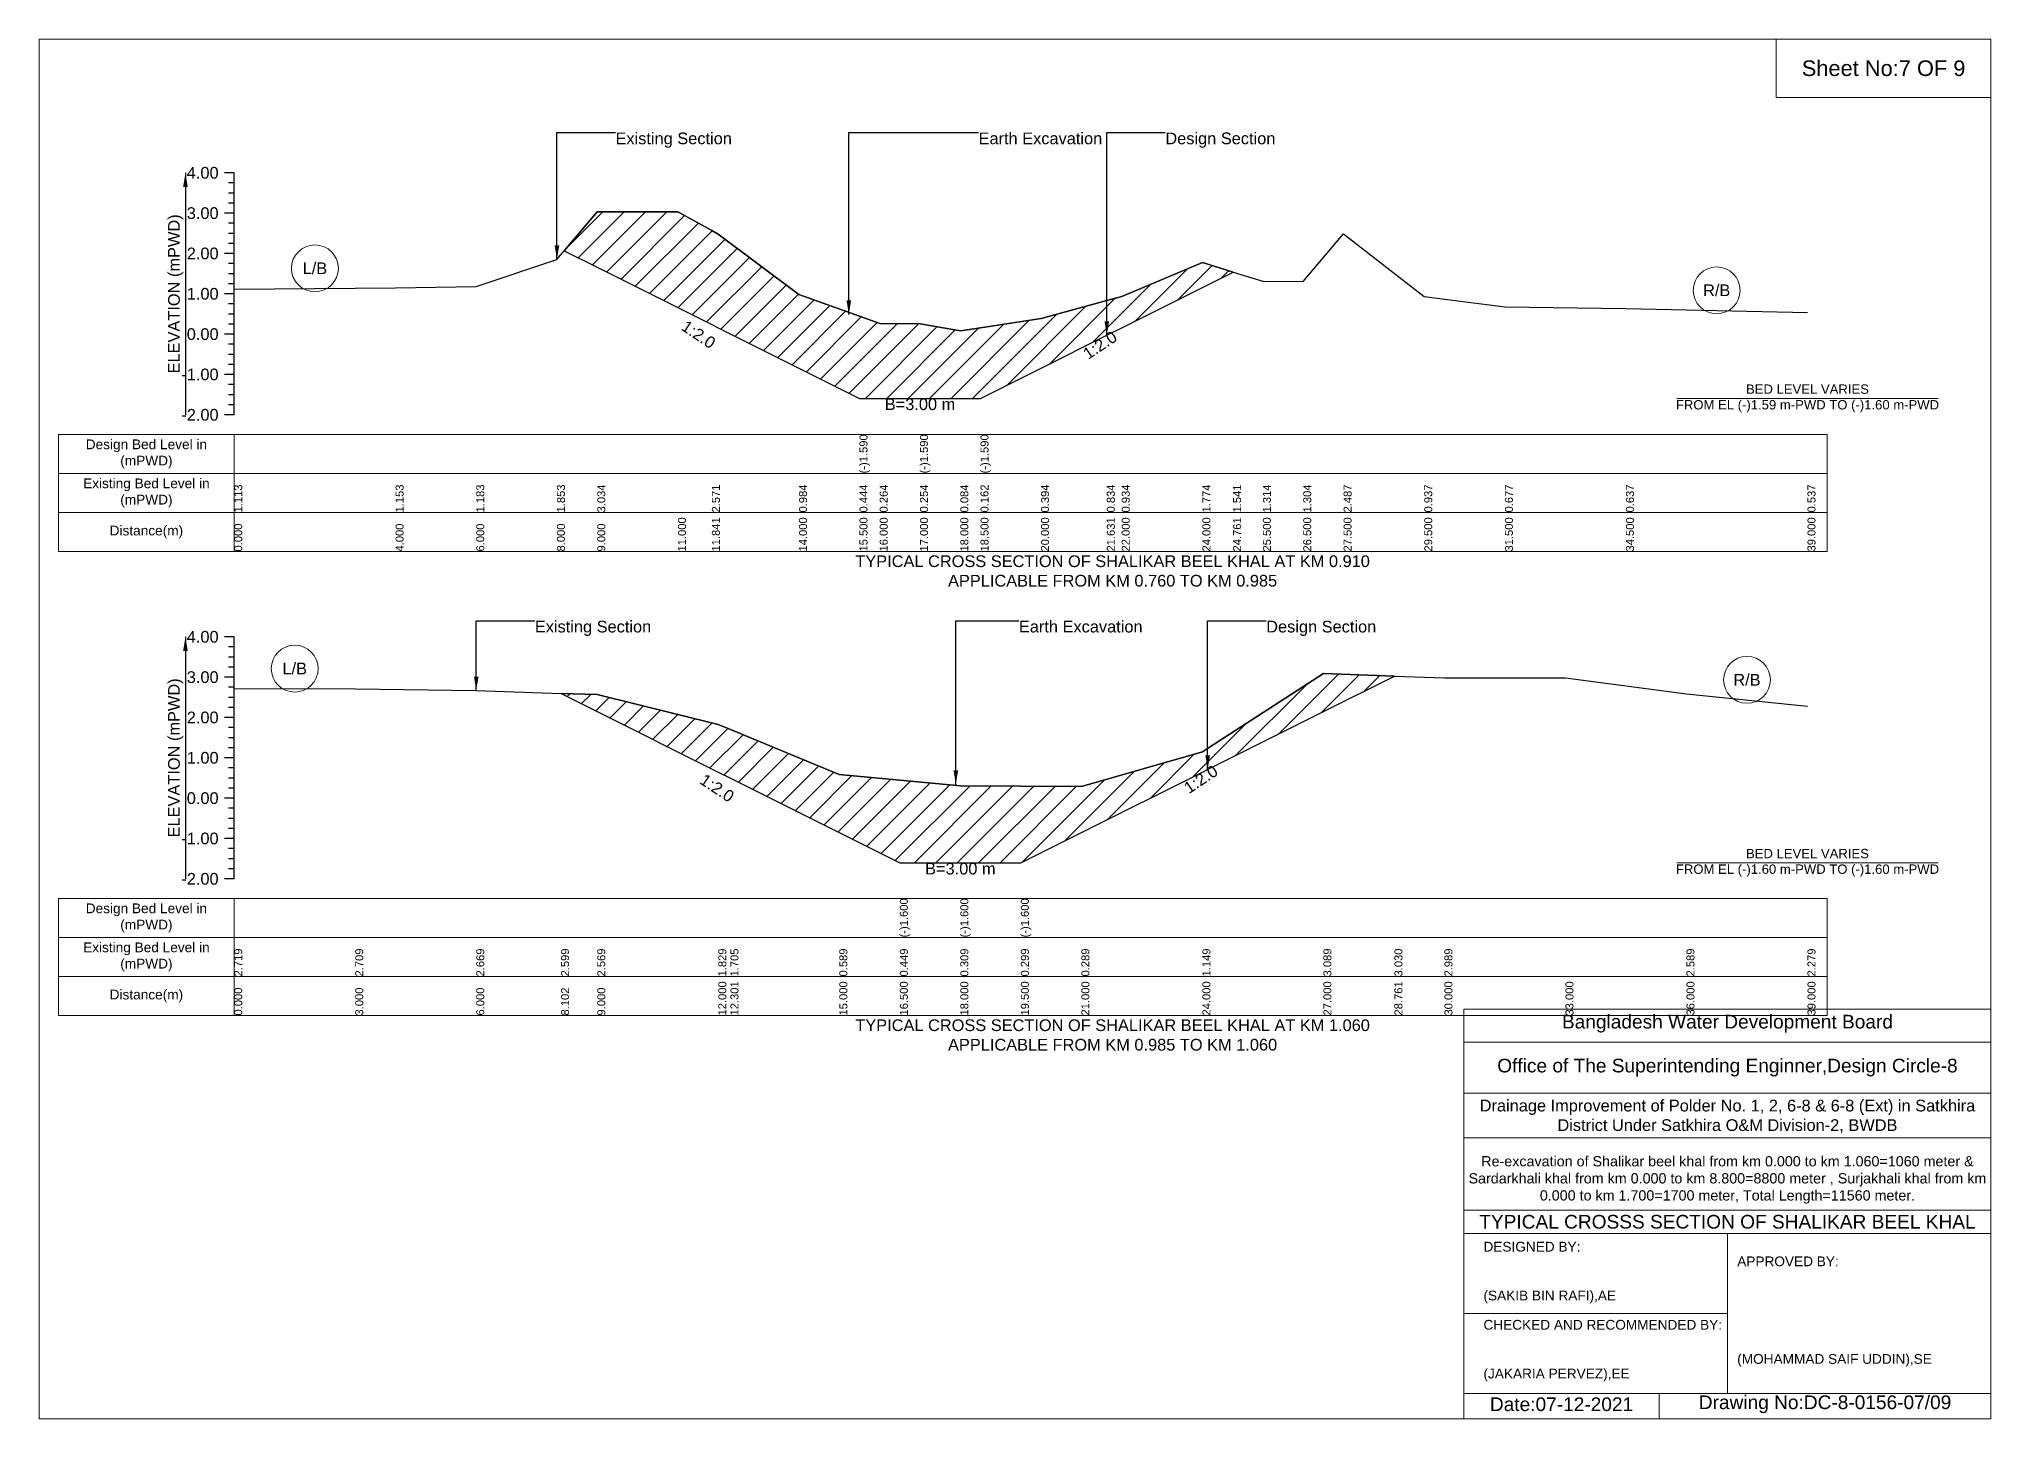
# Model space of a CAD drawing. Header units: inches. Extents: x 93000 to 506000, y -4242 to 0.
# Drawn here: x 390000 to 396000, y -4242 to 0 of the extents above; entities that cross this region are included whole.
import ezdxf

# ---------------------------------------------------------------- set-up
doc = ezdxf.new("R2010")
doc.units = ezdxf.units.IN
doc.header["$LTSCALE"] = 7
doc.header["$MEASUREMENT"] = 0
for name, color, linetype, lineweight in [('Cross section Data Border', 7, 'Continuous', 9), ('Cross Section Labels', 7, 'Continuous', 9), ('Existing_Bed_Level for Xsection', 7, 'Continuous', 25)]:
    doc.layers.add(name, color=color, linetype=linetype, lineweight=lineweight)
doc.styles.get("Standard").update_dxf_attribs({"font": 'arial.ttf'})
doc.dimstyles.get("Standard").update_dxf_attribs({"dimtxt": 0.18, "dimasz": 0.18, "dimexe": 0.18, "dimexo": 0.0625, "dimgap": 0.09, "dimtad": 0, "dimtih": 1, "dimtoh": 1, "dimdec": 4, "dimzin": 0, "dimdsep": 46, "dimtxsty": 'Standard', "dimcen": 0.09, "dimadec": 0, "dimazin": 0, "dimtfac": 1, "dimtdec": 4, "dimtofl": 0, "dimtmove": 0, "dimatfit": 3, "dimfxl": 1, "dimtolj": 1, "dimtzin": 0, "dimarcsym": 0})

msp = doc.modelspace()

# ---------------------------------------------------------------- hatches: boundary and pattern name
at = {"layer": 'Existing_Bed_Level for Xsection'}
h = msp.add_hatch(dxfattribs=at)
h.set_pattern_fill('ANSI31', color=256, scale=372, style=0)
h.paths.add_polyline_path([(391614.6, -650.9), (391716, -701.6), (391964, -825.6), (392068.3, -877.7), (392088, -887.6), (392336, -1011.6), (392522, -1104.6), (392584, -1104.6), (392708, -1104.6), (392832, -1104.6), (392894, -1104.6), (393080, -1011.6), (393282.2, -910.5), (393328, -887.6), (393576, -763.6), (393670.4, -716.4), (393576, -687.4), (393328, -791.6), (393282.2, -804), (393080, -858.6), (392894, -887.4), (392832, -897), (392708, -875.9), (392584, -874.7), (392522, -852.4), (392336, -785.4), (392088, -599.4), (392068.3, -588.6), (391964, -531.2), (391716, -531.2)])
h = msp.add_hatch(dxfattribs=at)
h.set_pattern_fill('ANSI31', color=256, scale=372, style=0)
h.paths.add_polyline_path([(391604.7, -2011.6), (391716, -2067.2), (392088, -2253.2), (392125.3, -2271.9), (392460, -2439.2), (392646, -2532.2), (392832, -2532.2), (393018, -2532.2), (393204, -2439.2), (393576, -2253.2), (393592.2, -2245.2), (393948, -2067.2), (394166.3, -1958.1), (393948, -1950.8), (393592.2, -2180.9), (393576, -2191.4), (393204, -2298), (393018, -2296.8), (392832, -2295.5), (392646, -2278.2), (392460, -2260.8), (392125.3, -2122.5), (392088, -2107), (391716, -2015.3)])

# ---------------------------------------------------------------- linework, layer by layer
at = {"layer": 'Cross section Data Border'}
for points in [[(390060, -1215.4), (395496, -1215.4), (395496, -1575.4), (390060, -1575.4)], [(390060, -2641.8), (395496, -2641.8), (395496, -3001.8), (390060, -3001.8)]]:
    msp.add_lwpolyline(points, close=True, dxfattribs=at)
for points in [[(390600, -1215.4), (390600, -1575.4)], [(390060, -1335.4), (395496, -1335.4)], [(390060, -1455.4), (395496, -1455.4)], [(390600, -2641.8), (390600, -3001.8)], [(390060, -2761.8), (395496, -2761.8)], [(390060, -2881.8), (395496, -2881.8)]]:
    msp.add_lwpolyline(points, dxfattribs=at)
at = {"layer": 'Cross Section Labels'}
for points in [[(390000, 0), (396000, 0), (396000, -4242), (390000, -4242)], [(395340, 0), (396000, 0), (396000, -180), (395340, -180)]]:
    msp.add_lwpolyline(points, close=True, dxfattribs=at)
for points in [[(395034.1, -1104.6), (395837.9, -1104.6)], [(395034.1, -2532.2), (395837.9, -2532.2)], [(394380, -4242), (394380, -2982), (396000, -2982)], [(394380, -3084), (396000, -3084)], [(394380, -3240), (396000, -3240)], [(394380, -3378), (396000, -3378)], [(394380, -3600), (396000, -3600)], [(394380, -3672), (396000, -3672)], [(395190, -3672), (395190, -4164)], [(394380, -3918), (395190, -3918)], [(394380, -4164), (396000, -4164)], [(394980, -4164), (394980, -4242)]]:
    msp.add_lwpolyline(points, dxfattribs=at)
for centre in [(390848, -704.9), (395157, -772.6), (390786, -1935.3), (395250, -1970)]:
    msp.add_circle(centre, 72, dxfattribs=at)
at = {"layer": 'Existing_Bed_Level for Xsection'}
for points in [[(390600, -411.4), (390570, -411.4)], [(390600, -1155.4), (390600, -1031.4), (390600, -907.4), (390600, -783.4), (390600, -659.4), (390600, -535.4), (390600, -411.4)], [(390600, -442.4), (390582, -442.4)], [(390600, -473.4), (390582, -473.4)], [(390600, -535.4), (390570, -535.4)], [(390600, -504.4), (390582, -504.4)], [(390600, -769.4), (391096, -764.4), (391344, -760.7), (391592, -677.6), (391614.6, -650.9), (391716, -531.2), (391964, -531.2), (392068.3, -588.6), (392088, -599.4), (392336, -785.4), (392522, -852.4), (392522, -852.4), (392584, -874.7), (392708, -875.9), (392708, -875.9), (392832, -897), (392894, -887.4), (392894, -887.4), (393080, -858.6), (393282.2, -804), (393328, -791.6), (393576, -687.4), (393670.4, -716.4), (393762, -744.5), (393886, -745.7), (394010, -599), (394258, -791.2), (394506, -823.5), (394878, -828.4), (395436, -840.8)], [(390600, -566.4), (390582, -566.4)], [(390600, -597.4), (390582, -597.4)], [(390600, -659.4), (390570, -659.4)], [(390600, -628.4), (390582, -628.4)], [(390600, -690.4), (390582, -690.4)], [(390600, -721.4), (390582, -721.4)], [(390600, -752.4), (390582, -752.4)], [(390600, -783.4), (390570, -783.4)], [(390600, -814.4), (390582, -814.4)], [(390600, -845.4), (390582, -845.4)], [(390600, -876.4), (390582, -876.4)], [(390600, -907.4), (390570, -907.4)], [(390600, -938.4), (390582, -938.4)], [(390600, -969.4), (390582, -969.4)], [(390600, -1000.4), (390582, -1000.4)], [(390600, -1031.4), (390570, -1031.4)], [(390600, -1062.4), (390582, -1062.4)], [(390600, -1093.4), (390582, -1093.4)], [(390600, -1124.4), (390582, -1124.4)], [(390600, -1155.4), (390570, -1155.4)], [(390600, -1837.8), (390570, -1837.8)], [(390600, -2581.8), (390600, -2457.8), (390600, -2333.8), (390600, -2209.8), (390600, -2085.8), (390600, -1961.8), (390600, -1837.8)], [(390600, -1868.8), (390582, -1868.8)], [(390600, -1899.8), (390582, -1899.8)], [(390600, -1961.8), (390570, -1961.8)], [(390600, -1930.8), (390582, -1930.8)], [(390600, -1996.7), (390972, -1997.9), (391344, -2002.9), (391604.7, -2011.6), (391716, -2015.3), (392088, -2107), (392125.3, -2122.5), (392460, -2260.8), (392646, -2278.2), (392646, -2278.2), (392832, -2295.5), (392832, -2295.5), (393018, -2296.8), (393018, -2296.8), (393204, -2298), (393576, -2191.4), (393592.2, -2180.9), (393948, -1950.8), (394166.3, -1958.1), (394320, -1963.2), (394692, -1963.2), (395064, -2012.8), (395436, -2051.2)], [(390600, -1992.8), (390582, -1992.8)], [(390600, -2023.8), (390582, -2023.8)], [(390600, -2085.8), (390570, -2085.8)], [(390600, -2054.8), (390582, -2054.8)], [(390600, -2116.8), (390582, -2116.8)], [(390600, -2147.8), (390582, -2147.8)], [(390600, -2209.8), (390570, -2209.8)], [(390600, -2178.8), (390582, -2178.8)], [(390600, -2240.8), (390582, -2240.8)], [(390600, -2271.8), (390582, -2271.8)], [(390600, -2333.8), (390570, -2333.8)], [(390600, -2302.8), (390582, -2302.8)], [(390600, -2364.8), (390582, -2364.8)], [(390600, -2395.8), (390582, -2395.8)], [(390600, -2457.8), (390570, -2457.8)], [(390600, -2426.8), (390582, -2426.8)], [(390600, -2488.8), (390582, -2488.8)], [(390600, -2519.8), (390582, -2519.8)], [(390600, -2550.8), (390582, -2550.8)], [(390600, -2581.8), (390570, -2581.8)]]:
    msp.add_lwpolyline(points, dxfattribs=at)
for points in [[(391614.6, -650.9), (391614.6, -650.9), (391716, -701.6), (391964, -825.6), (392068.3, -877.7), (392088, -887.6), (392336, -1011.6), (392522, -1104.6), (392522, -1104.6), (392584, -1104.6), (392708, -1104.6), (392708, -1104.6), (392832, -1104.6), (392894, -1104.6), (392894, -1104.6), (393080, -1011.6), (393282.2, -910.5), (393328, -887.6), (393576, -763.6), (393670.4, -716.4), (393670.4, -716.4), (393670.4, -716.4), (393576, -687.4), (393328, -791.6), (393282.2, -804), (393080, -858.6), (392894, -887.4), (392894, -887.4), (392832, -897), (392708, -875.9), (392708, -875.9), (392584, -874.7), (392522, -852.4), (392522, -852.4), (392336, -785.4), (392088, -599.4), (392068.3, -588.6), (391964, -531.2), (391716, -531.2), (391614.6, -650.9)], [(391604.7, -2011.6), (391604.7, -2011.6), (391716, -2067.2), (392088, -2253.2), (392125.3, -2271.9), (392460, -2439.2), (392646, -2532.2), (392646, -2532.2), (392832, -2532.2), (392832, -2532.2), (393018, -2532.2), (393018, -2532.2), (393204, -2439.2), (393576, -2253.2), (393592.2, -2245.2), (393948, -2067.2), (394166.3, -1958.1), (393948, -1950.8), (393592.2, -2180.9), (393576, -2191.4), (393204, -2298), (393018, -2296.8), (393018, -2296.8), (392832, -2295.5), (392832, -2295.5), (392646, -2278.2), (392646, -2278.2), (392460, -2260.8), (392125.3, -2122.5), (392088, -2107), (391716, -2015.3), (391604.7, -2011.6)]]:
    msp.add_lwpolyline(points, close=True, dxfattribs=at)

# ---------------------------------------------------------------- texts
at = {"layer": 'Cross section Data Border', "char_height": 30, "width": 480, "attachment_point": 5}
for s, insert in [('Design Bed Level in (mPWD)', (390330, -1275.4)), ('Existing Bed Level in (mPWD)', (390330, -1395.4)), ('Distance(m)', (390330, -1515.4)), ('Design Bed Level in (mPWD)', (390330, -2701.8)), ('Existing Bed Level in (mPWD)', (390330, -2821.8)), ('Distance(m)', (390330, -2941.8))]:
    msp.add_mtext(s, dxfattribs=dict(at, insert=insert))
at = {"layer": 'Cross Section Labels'}
for s, insert, char_height, attachment_point in [('Sheet No:7 OF 9', (395670, -90), 48, 5), ('Existing Section', (391772, -287.4), 36, 1), ('Earth Excavation', (392888, -287.4), 36, 1), ('Design Section', (393462.2, -287.4), 36, 1), ('L/B', (390848, -704.9), 36, 5), ('R/B', (395157, -772.6), 36, 5), ('BED LEVEL VARIES ^JFROM EL (-)1.59 m-PWD TO (-)1.60 m-PWD', (395436, -1104.6), 28.8, 5), ('B=3.00 m', (392708, -1104.6), 36, 2), ('TYPICAL CROSS SECTION OF SHALIKAR BEEL KHAL AT KM 0.910^JAPPLICABLE FROM KM 0.760 TO KM 0.985', (393300, -1635.4), 36, 5), ('Existing Section', (391524, -1788.2), 36, 1), ('Earth Excavation', (393012, -1788.2), 36, 1), ('Design Section', (393772.2, -1788.2), 36, 1), ('L/B', (390786, -1935.3), 36, 5), ('R/B', (395250, -1970), 36, 5), ('BED LEVEL VARIES ^JFROM EL (-)1.60 m-PWD TO (-)1.60 m-PWD', (395436, -2532.2), 28.8, 5), ('B=3.00 m', (392832, -2532.2), 36, 2), ('Bangladesh Water Development Board', (395190, -3027), 42, 5), ('TYPICAL CROSS SECTION OF SHALIKAR BEEL KHAL AT KM 1.060^JAPPLICABLE FROM KM 0.985 TO KM 1.060', (393300, -3061.8), 36, 5), ('Office of The Superintending Enginner,Design Circle-8', (395190, -3162), 42, 5)]:
    msp.add_mtext(s, dxfattribs=dict(at, insert=insert, char_height=char_height, attachment_point=attachment_point))
at = {"layer": 'Cross Section Labels', "char_height": 36, "attachment_point": 2}
for insert, rotation in [((392037.3, -893.2), 326.30993), ((393251.2, -926), 33.69007), ((392094.3, -2287.4), 326.30993), ((393561.2, -2260.7), 33.69007)]:
    msp.add_mtext('1:2.0', dxfattribs=dict(at, insert=insert, rotation=rotation))
at = {"layer": 'Cross Section Labels'}
for s, insert, char_height, width, attachment_point in [('Drainage Improvement of Polder No. 1, 2, 6-8 & 6-8 (Ext) in Satkhira District Under Satkhira O&M Division-2, BWDB', (395190, -3312), 36, 1680, 5), ('Re-excavation of Shalikar beel khal from km 0.000 to km 1.060=1060 meter & Sardarkhali khal from km 0.000 to km 8.800=8800 meter , Surjakhali khal from km 0.000 to km 1.700=1700 meter, Total Length=11560 meter.', (395190, -3507), 31.4683, 1620, 5), ('TYPICAL CROSSS SECTION OF SHALIKAR BEEL KHAL', (395190, -3636), 42, 1680, 5), ('DESIGNED BY:^J^J^J(SAKIB BIN RAFI),AE', (394440, -3792), 30, 840, 4), ('APPROVED BY:^J^J^J^J^J^J(MOHAMMAD SAIF UDDIN),SE', (395220, -3912), 30, 840, 4), ('CHECKED AND RECOMMENDED BY:^J^J^J(JAKARIA PERVEZ),EE', (394440, -4032), 30, 840, 4), ('Date:07-12-2021', (394680, -4197), 42, 840, 5), ('Drawing No:DC-8-0156-07/09', (395490, -4197), 42, 1320, 5)]:
    msp.add_mtext(s, dxfattribs=dict(at, insert=insert, char_height=char_height, width=width, attachment_point=attachment_point))
at = {"layer": 'Existing_Bed_Level for Xsection', "char_height": 36, "attachment_point": 6}
for s, insert in [('4.00', (390552, -411.4)), ('3.00', (390552, -535.4)), ('2.00', (390552, -659.4)), ('1.00', (390552, -783.4)), ('0.00', (390552, -907.4)), ('-1.00', (390552, -1031.4)), ('-2.00', (390552, -1155.4)), ('4.00', (390552, -1837.8)), ('3.00', (390552, -1961.8)), ('2.00', (390552, -2085.8)), ('1.00', (390552, -2209.8)), ('0.00', (390552, -2333.8)), ('-1.00', (390552, -2457.8)), ('-2.00', (390552, -2581.8))]:
    msp.add_mtext(s, dxfattribs=dict(at, insert=insert))
at = {"layer": 'Existing_Bed_Level for Xsection', "rotation": 90}
for s, insert, char_height, attachment_point in [('ELEVATION (mPWD)', (390420, -783.4), 36, 5), ('(-)1.590', (392522, -1335.4), 24.6, 1), ('(-)1.590', (392708, -1335.4), 24.6, 1), ('(-)1.590', (392894, -1335.4), 24.6, 1), ('1.113', (390600, -1455.4), 24.6, 1), ('1.153', (391096, -1455.4), 24.6, 1), ('1.183', (391344, -1455.4), 24.6, 1), ('1.853', (391592, -1455.4), 24.6, 1), ('3.034', (391716, -1455.4), 24.6, 1), ('2.571', (392068.3, -1455.4), 24.6, 1), ('0.984', (392336, -1455.4), 24.6, 1), ('0.444', (392522, -1455.4), 24.6, 1), ('0.264', (392584, -1455.4), 24.6, 1), ('0.254', (392708, -1455.4), 24.6, 1), ('0.084', (392832, -1455.4), 24.6, 1), ('0.162', (392894, -1455.4), 24.6, 1), ('0.394', (393080, -1455.4), 24.6, 1), ('0.834', (393282.2, -1455.4), 24.6, 1), ('0.934', (393328, -1455.4), 24.6, 1), ('1.774', (393576, -1455.4), 24.6, 1), ('1.541', (393670.4, -1455.4), 24.6, 1), ('1.314', (393762, -1455.4), 24.6, 1), ('1.304', (393886, -1455.4), 24.6, 1), ('2.487', (394010, -1455.4), 24.6, 1), ('0.937', (394258, -1455.4), 24.6, 1), ('0.677', (394506, -1455.4), 24.6, 1), ('0.637', (394878, -1455.4), 24.6, 1), ('0.537', (395436, -1455.4), 24.6, 1), ('0.000', (390600, -1575.4), 24.6, 1), ('4.000', (391096, -1575.4), 24.6, 1), ('6.000', (391344, -1575.4), 24.6, 1), ('8.000', (391592, -1575.4), 24.6, 1), ('9.000', (391716, -1575.4), 24.6, 1), ('11.000', (391964, -1575.4), 24.6, 1), ('11.841', (392068.3, -1575.4), 24.6, 1), ('14.000', (392336, -1575.4), 24.6, 1), ('15.500', (392522, -1575.4), 24.6, 1), ('16.000', (392584, -1575.4), 24.6, 1), ('17.000', (392708, -1575.4), 24.6, 1), ('18.000', (392832, -1575.4), 24.6, 1), ('18.500', (392894, -1575.4), 24.6, 1), ('20.000', (393080, -1575.4), 24.6, 1), ('21.631', (393282.2, -1575.4), 24.6, 1), ('22.000', (393328, -1575.4), 24.6, 1), ('24.000', (393576, -1575.4), 24.6, 1), ('24.761', (393670.4, -1575.4), 24.6, 1), ('25.500', (393762, -1575.4), 24.6, 1), ('26.500', (393886, -1575.4), 24.6, 1), ('27.500', (394010, -1575.4), 24.6, 1), ('29.500', (394258, -1575.4), 24.6, 1), ('31.500', (394506, -1575.4), 24.6, 1), ('34.500', (394878, -1575.4), 24.6, 1), ('39.000', (395436, -1575.4), 24.6, 1), ('ELEVATION (mPWD)', (390420, -2209.8), 36, 5), ('(-)1.600', (392646, -2761.8), 24.6, 1), ('(-)1.600', (392832, -2761.8), 24.6, 1), ('(-)1.600', (393018, -2761.8), 24.6, 1), ('2.719', (390600, -2881.8), 24.6, 1), ('2.709', (390972, -2881.8), 24.6, 1), ('2.669', (391344, -2881.8), 24.6, 1), ('2.599', (391604.7, -2881.8), 24.6, 1), ('2.569', (391716, -2881.8), 24.6, 1), ('1.829', (392088, -2881.8), 24.6, 1), ('1.705', (392125.3, -2881.8), 24.6, 1), ('0.589', (392460, -2881.8), 24.6, 1), ('0.449', (392646, -2881.8), 24.6, 1), ('0.309', (392832, -2881.8), 24.6, 1), ('0.299', (393018, -2881.8), 24.6, 1), ('0.289', (393204, -2881.8), 24.6, 1), ('1.149', (393576, -2881.8), 24.6, 1), ('3.089', (393948, -2881.8), 24.6, 1), ('3.030', (394166.3, -2881.8), 24.6, 1), ('2.989', (394320, -2881.8), 24.6, 1), ('2.589', (395064, -2881.8), 24.6, 1), ('2.279', (395436, -2881.8), 24.6, 1), ('0.000', (390600, -3001.8), 24.6, 1), ('3.000', (390972, -3001.8), 24.6, 1), ('6.000', (391344, -3001.8), 24.6, 1), ('8.102', (391604.7, -3001.8), 24.6, 1), ('9.000', (391716, -3001.8), 24.6, 1), ('12.000', (392088, -3001.8), 24.6, 1), ('12.301', (392125.3, -3001.8), 24.6, 1), ('15.000', (392460, -3001.8), 24.6, 1), ('16.500', (392646, -3001.8), 24.6, 1), ('18.000', (392832, -3001.8), 24.6, 1), ('19.500', (393018, -3001.8), 24.6, 1), ('21.000', (393204, -3001.8), 24.6, 1), ('24.000', (393576, -3001.8), 24.6, 1), ('27.000', (393948, -3001.8), 24.6, 1), ('28.761', (394166.3, -3001.8), 24.6, 1), ('30.000', (394320, -3001.8), 24.6, 1), ('33.000', (394692, -3001.8), 24.6, 1), ('36.000', (395064, -3001.8), 24.6, 1), ('39.000', (395436, -3001.8), 24.6, 1)]:
    msp.add_mtext(s, dxfattribs=dict(at, insert=insert, char_height=char_height, attachment_point=attachment_point))

# ---------------------------------------------------------------- leaders
at = {"layer": 'Cross Section Labels', "annotation_type": 0, "has_hookline": 1, "hookline_direction": 0}
for points, text_width in [([(391592, -677.6), (391592, -287.4), (391771.9, -287.4)], 350.4), ([(392489.2, -846.8), (392489.2, -287.4), (392887.9, -287.4)], 372.7), ([(393282.2, -910.5), (393282.2, -287.4), (393462.1, -287.4)], 330.9), ([(391344, -2002.9), (391344, -1788.2), (391523.9, -1788.2)], 350.4), ([(392818.2, -2291.4), (392818.2, -1788.2), (393011.9, -1788.2)], 372.7), ([(393592.2, -2245.2), (393592.2, -1788.2), (393772.1, -1788.2)], 330.9)]:
    msp.add_leader(points, dimstyle='Standard', override={"dimasz": 43.2}, dxfattribs=dict(at, text_width=text_width))
at = {"layer": 'Existing_Bed_Level for Xsection'}
for points in [[(390450, -411.4), (390450, -1155.4)], [(390450, -1837.8), (390450, -2581.8)]]:
    msp.add_leader(points, dimstyle='Standard', override={"dimasz": 43.2}, dxfattribs=at)

doc.saveas('drawing.dxf')
